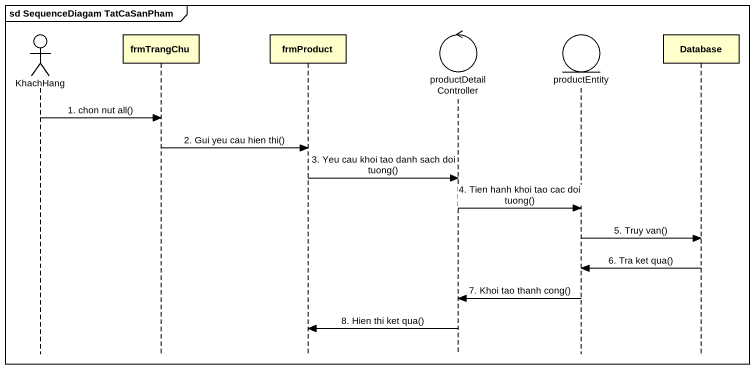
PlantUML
@startuml
mainframe sd SequenceDiagam TatCaSanPham
hide footbox
actor KhachHang
participant frmTrangChu
participant frmProduct
control productDetailController
entity productEntity
participant "Database" as Database_

KhachHang -> frmTrangChu : 1. chon nut all()
frmTrangChu -> frmProduct : 2. Gui yeu cau hien thi()
frmProduct -> productDetailController : 3. Yeu cau khoi tao danh sach doi tuong()
productDetailController -> productEntity : 4. Tien hanh khoi tao cac doi tuong()
productEntity -> Database_ : 5. Truy van()
Database_ -> productEntity : 6. Tra ket qua()
productEntity -> productDetailController : 7. Khoi tao thanh cong()
productDetailController -> frmProduct : 8. Hien thi ket qua()
@enduml
